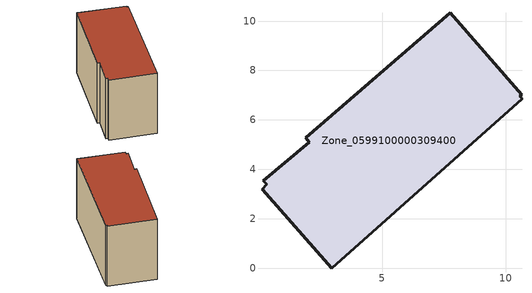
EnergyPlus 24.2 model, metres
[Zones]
Zone_0599100000309400
 floor ground (C_G): 0.34,3.39 0.2,3.53 2.06,5.1 1.91,5.28 7.77,10.33 10.66,7.02 10.58,6.95 10.66,6.84 2.97,0 0.14,3.2 z0
 wall outside (C_F): 10.66,7.02 7.77,10.33 1.91,5.28 2.06,5.1 0.2,3.53 0.34,3.39 0.14,3.2 2.97,0 10.66,6.84 10.58,6.95 10.66,7.02 z0:6.27
 roof outside (C_R): 0.2,3.53 0.34,3.39 0.14,3.2 2.97,0 10.66,6.84 10.58,6.95 10.66,7.02 7.77,10.33 1.91,5.28 2.06,5.1 z6.27
[BUILDING]
Pand.0599100000309400: North Axis=0; Terrain=City; Loads Convergence Tolerance Value=0.04; Temperature Convergence Tolerance Value=0.4; Solar Distribution=FullExterior; Maximum Number of Warmup Days=25; Minimum Number of Warmup Days=1
[Site:Location]
Rotterdam.The.Hague.AP_ZH_NLD Design_Conditions: Latitude=51.96; Longitude=4.45; Time Zone=1; Elevation=-4.5
[SITE:GROUNDTEMPERATURE:BUILDINGSURFACE]
18, 18, 18, 18, 18, 18, 18, 18, 18, 18, 18, 18
[MATERIAL] Thermal Absorptance=0.9; Solar Absorptance=0.7; Visible Absorptance=0.7
Name | Roughness | Thickness | Conductivity | Density | Specific Heat
G.TI.1946 | MediumSmooth | 0.15 | 1 | 540 | 1210
F.TI.1946 | Rough | 0.3 | 0.857143 | 1920 | 840
R.TI.1946 | MediumRough | 0.2 | 0.1 | 1500 | 1000
[CONSTRUCTION]
C_G: G.TI.1946
C_F: F.TI.1946
C_R: R.TI.1946
[ZONE]
Zone_0599100000309400: Type=1; Multiplier=1; Ceiling Height=Autocalculate; Volume=Autocalculate; Floor Area=autocalculate; Part of Total Floor Area=Yes
[ZONEINFILTRATION:DESIGNFLOWRATE]
Infil_Zone_0599100000309400: Zone or ZoneList or Space or SpaceList=Zone_0599100000309400; Schedule=AlwaysOn; Design Flow Rate Calculation Method=Flow/Area; Flow Rate per Floor Area=0.003; Constant Term Coefficient=1; Temperature Term Coefficient=0; Velocity Term Coefficient=0; Velocity Squared Term Coefficient=0
[HVACTEMPLATE:ZONE:IDEALLOADSAIRSYSTEM]
Zone_0599100000309400: Maximum Heating Supply Air Temperature=50; Minimum Cooling Supply Air Temperature=13; Maximum Heating Supply Air Humidity Ratio=0.0156; Minimum Cooling Supply Air Humidity Ratio=0.0077; Heating Limit=NoLimit; Cooling Limit=NoLimit; Dehumidification Control Type=ConstantSensibleHeatRatio; Cooling Sensible Heat Ratio=0.7; Dehumidification Setpoint=60; Humidification Control Type=None; Humidification Setpoint=30; Outdoor Air Method=None; Outdoor Air Flow Rate per Person=0.00944; Outdoor Air Flow Rate per Zone Floor Area=0; Outdoor Air Flow Rate per Zone=0; Demand Controlled Ventilation Type=None; Outdoor Air Economizer Type=NoEconomizer; Heat Recovery Type=None; Sensible Heat Recovery Effectiveness=0.7; Latent Heat Recovery Effectiveness=0.65
[ZONECONTROL:THERMOSTAT]
ThermostatControl_Zone_0599100000309400: Zone or ZoneList=Zone_0599100000309400; Control Type Schedule=DualSetpointControlType; Control 1=Thermostat_Zone_0599100000309400; Temperature Difference Between Cutout And Setpoint=0
[THERMOSTATSETPOINT:DUALSETPOINT]
Thermostat_Zone_0599100000309400: Heating Setpoint Temperature Schedule=HeatingSetpoint_Zone_0599100000309400; Cooling Setpoint Temperature Schedule=CoolingSetpoint_Zone_0599100000309400
[SCHEDULE:COMPACT]
HeatingSetpoint_Zone_0599100000309400: Through: 12/31, For: AllDays, Until: 24:00, 21
CoolingSetpoint_Zone_0599100000309400: Through: 12/31, For: AllDays, Until: 24:00, 24
DualSetpointControlType: Through: 12/31, For: AllDays, Until: 24:00, 4
AlwaysOn: Through: 12/31, For: AllDays, Until: 24:00, 1
